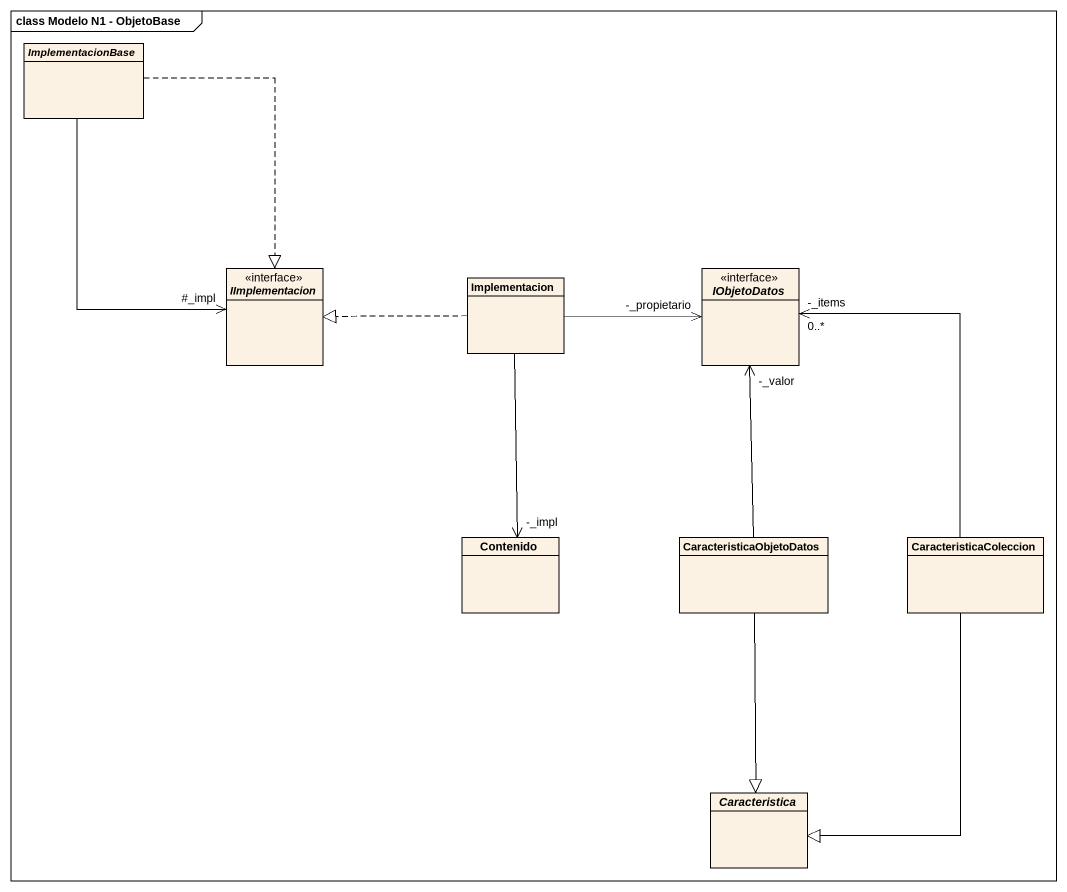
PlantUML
@startuml
mainframe class Modelo N1 - ObjetoBase
hide circle
hide empty members
abstract class ImplementacionBase
interface IImplementacion
class Implementacion
interface IObjetoDatos
class Contenido
class CaracteristicaObjetoDatos
class CaracteristicaColeccion
abstract class Caracteristica
ImplementacionBase --> "#_impl" IImplementacion
ImplementacionBase ..|> IImplementacion
Implementacion .left.|> IImplementacion
Implementacion -right-> "-_propietario" IObjetoDatos
Implementacion --> "-_impl" Contenido
CaracteristicaObjetoDatos -up-> "-_valor" IObjetoDatos
CaracteristicaObjetoDatos --|> Caracteristica
CaracteristicaColeccion -up-> "-_items\n0..*" IObjetoDatos
CaracteristicaColeccion --|> Caracteristica
@enduml
